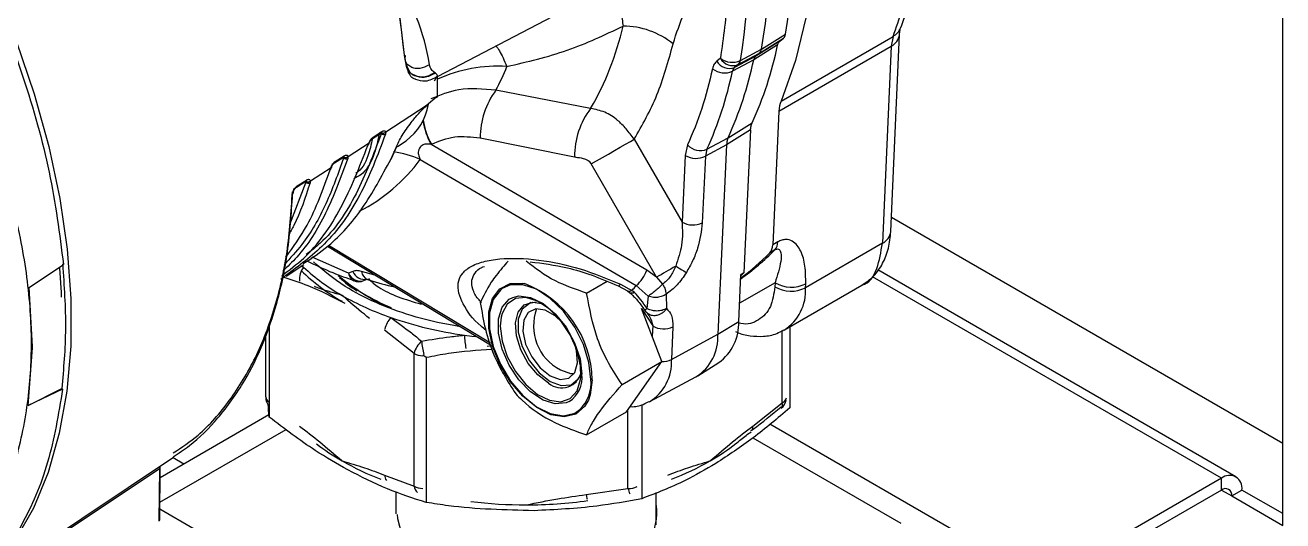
# Model space of a CAD drawing. Extents: x 75 to 2075, y 25 to 1460.
# Drawn here: x 1851.1 to 1959.8, y 503.4 to 546.2 of the extents above; entities that cross this region are included whole.
import ezdxf

# ---------------------------------------------------------------- set-up
doc = ezdxf.new("R2010")
doc.units = 0
doc.header["$LTSCALE"] = 5
doc.linetypes.add('SLD-KATı', pattern=[0])
doc.layers.get('0').update_dxf_attribs({"linetype": 'CONTINUOUS'})

msp = doc.modelspace()

# ---------------------------------------------------------------- linework, layer by layer
at = {"color": 7, "linetype": 'SLD-KATı'}
for p, q in [((1959.801, 502.974), (1959.801, 564.215)), ((1886.752, 541.751), (1896.756, 546.969)), ((1916.33, 544.807), (1914.26, 543.524)), ((1914.572, 543.773), (1916.641, 545.056)), ((1914.763, 544.127), (1916.832, 545.411)), ((1916.33, 544.807), (1916.641, 545.056)), ((1916.44, 539.64), (1926.114, 545.225)), ((1925.926, 528.363), (1926.678, 545.383)), ((1926.114, 545.225), (1925.946, 544.368)), ((1914.26, 543.524), (1912.426, 542.539)), ((1912.737, 542.788), (1914.572, 543.773)), ((1912.928, 543.143), (1914.763, 544.127)), ((1916.144, 544.48), (1914.074, 543.196)), ((1914.572, 543.773), (1914.26, 543.524)), ((1916.256, 538.774), (1925.946, 544.368)), ((1925.946, 544.368), (1925.193, 527.348)), ((1911.2, 543.338), (1910.888, 543.089)), ((1914.074, 543.196), (1912.24, 542.212)), ((1912.737, 542.788), (1912.426, 542.539)), ((1886.575, 542.051), (1886.498, 542.095)), ((1899.985, 538.998), (1891.794, 540.573)), ((1882.283, 536.976), (1885.785, 539.256)), ((1885.785, 539.256), (1886.732, 540.068)), ((1886.682, 539.958), (1886.711, 539.977)), ((1886.732, 540.068), (1886.753, 540.081)), ((1916.256, 538.774), (1915.717, 527.208)), ((1881.132, 536.4), (1881.904, 536.895)), ((1881.183, 536.51), (1881.955, 537.005)), ((1913.803, 537.138), (1911.737, 535.867)), ((1911.872, 536.471), (1913.938, 537.742)), ((1913.803, 537.138), (1913.228, 524.8)), ((1879.029, 534.857), (1880.838, 536.035)), ((1883.288, 535.711), (1884.034, 536.207)), ((1886.199, 535.889), (1886.22, 535.901)), ((1904.839, 525.031), (1886.199, 535.889)), ((1890.432, 536.446), (1898.591, 534.816)), ((1903.756, 536.346), (1907.889, 529.188)), ((1908.359, 535.845), (1908.157, 534.938)), ((1911.737, 535.867), (1909.9, 534.872)), ((1910.035, 535.476), (1911.872, 536.471)), ((1911.737, 535.867), (1910.974, 519.5)), ((1877.865, 534.306), (1878.637, 534.801)), ((1877.916, 534.416), (1878.688, 534.911)), ((1882.711, 534.602), (1883.172, 535.634)), ((1882.764, 534.661), (1883.227, 535.697)), ((1908.157, 534.938), (1907.889, 529.188)), ((1909.9, 534.872), (1909.632, 529.122)), ((1910.035, 535.476), (1909.9, 534.872)), ((1875.772, 532.737), (1877.559, 533.9)), ((1885.263, 534.597), (1903.928, 523.69)), ((1905.69, 524.42), (1900.042, 534.202)), ((1874.564, 532.189), (1875.371, 532.707)), ((1874.615, 532.299), (1875.422, 532.817)), ((1875.415, 532.688), (1875.385, 532.629)), ((1875.772, 532.737), (1875.755, 532.723)), ((1959.801, 510.044), (1925.979, 529.569)), ((1916.159, 527.463), (1915.717, 527.208)), ((1925.193, 527.348), (1918.555, 523.515)), ((1877.24, 527.087), (1891.345, 518.567)), ((1915.906, 526.788), (1915.464, 526.532)), ((1851.46, 523.531), (1854.43, 525.516)), ((1873.684, 524.496), (1875.208, 525.512)), ((1875.055, 525.41), (1875.18, 525.29)), ((1890.668, 525.315), (1890.802, 525.357)), ((1905.69, 524.42), (1904.839, 525.031)), ((1955.748, 507.18), (1924.806, 525.043)), ((1873.635, 524.566), (1873.217, 524.225)), ((1879.432, 524.924), (1879.06, 524.778)), ((1880.4, 524.125), (1880.688, 524.237)), ((1880.65, 524.233), (1880.688, 524.237)), ((1899.636, 523.047), (1901.4, 524.066)), ((1905.69, 524.42), (1906.204, 523.819)), ((1912.782, 520.602), (1912.971, 524.654)), ((1913.228, 524.8), (1912.971, 524.654)), ((1915.921, 523.94), (1915.905, 523.594)), ((1918.555, 523.515), (1918.571, 523.861)), ((1851.763, 518.439), (1851.46, 523.531)), ((1902.362, 523.675), (1903.169, 523.231)), ((1902.576, 523.81), (1903.536, 523.281)), ((1903.169, 523.231), (1903.376, 523.079)), ((1903.765, 523.095), (1903.536, 523.281)), ((1903.928, 523.69), (1904.956, 522.783)), ((1904.956, 522.783), (1904.84, 521.713)), ((1906.504, 522.939), (1906.54, 521.706)), ((1916.751, 519.878), (1923.612, 523.839)), ((1894.817, 522.246), (1894.511, 522.07)), ((1906.149, 517.148), (1904.379, 521.712)), ((1910.974, 519.5), (1912.782, 520.602)), ((1872.205, 520.287), (1872.205, 512.334)), ((1884.725, 517.84), (1882.173, 519.845)), ((1907.092, 520.146), (1906.96, 517.307)), ((1917.184, 520.128), (1917.184, 513.123)), ((1851.762, 518.325), (1851.763, 518.439)), ((1871.911, 514.076), (1871.911, 519.43)), ((1906.96, 517.307), (1910.974, 519.5)), ((1851.368, 513.35), (1851.762, 518.325)), ((1884.725, 506.38), (1884.725, 517.84)), ((1885.472, 517.724), (1885.78, 517.502)), ((1885.78, 517.502), (1885.78, 504.96)), ((1902.698, 515.156), (1906.149, 517.148)), ((1903.087, 512.792), (1906.149, 517.148)), ((1909.25, 515.911), (1911.072, 517.041)), ((1898.469, 515.215), (1898.774, 515.391)), ((1905.105, 513.685), (1909.088, 515.817)), ((1851.367, 513.35), (1854.279, 514.798)), ((1854.357, 514.753), (1851.368, 513.35)), ((1854.279, 514.798), (1854.357, 514.753)), ((1904.411, 513.414), (1904.411, 505.287)), ((1913.992, 511.561), (1916.545, 513.566)), ((1872.19, 512.538), (1862.773, 507.102)), ((1899.636, 510.799), (1903.087, 512.792)), ((1914.009, 510.53), (1926.779, 503.158)), ((1844.713, 496.054), (1863.938, 508.862)), ((1863.901, 508.837), (1864.84, 508.295)), ((1843.786, 495.266), (1862.716, 507.902)), ((1862.716, 507.902), (1862.683, 503.373)), ((1862.748, 503.468), (1862.78, 507.997)), ((1882.173, 507.323), (1884.725, 506.38)), ((1954.498, 507.057), (1939.03, 498.127)), ((1954.498, 506.036), (1954.498, 507.057)), ((1883.161, 505.88), (1883.161, 503.985)), ((1899.603, 505.638), (1903.213, 506.169)), ((1905.661, 503.036), (1905.661, 505.814)), ((1954.498, 506.036), (1939.03, 497.106)), ((1955.382, 505.525), (1956.266, 506.036)), ((1955.382, 505.525), (1959.801, 502.974)), ((1959.801, 503.995), (1956.266, 506.036)), ((1862.754, 504.401), (1895.843, 485.299))]:
    msp.add_line(p, q, dxfattribs=at)
at = {"color": 8, "linetype": 'SLD-KATı'}
for p, q in [((1886.497, 541.385), (1886.659, 541.702)), ((1875.385, 532.629), (1873.959, 528.942)), ((1891.319, 518.713), (1877.322, 527.149)), ((1879.06, 524.778), (1875.915, 526.137)), ((1874.992, 525.368), (1875.18, 525.29)), ((1881.341, 524.61), (1880.184, 524.918)), ((1915.921, 523.94), (1912.855, 522.169)), ((1954.498, 507.057), (1924.35, 524.461)), ((1904.379, 521.712), (1905.349, 520.212)), ((1905.349, 520.212), (1905.307, 519.319)), ((1916.545, 513.566), (1916.545, 519.817)), ((1891.469, 518.492), (1891.042, 518.429)), ((1903.213, 506.169), (1903.213, 512.971)), ((1862.758, 504.98), (1873.666, 511.276)), ((1939.03, 498.127), (1915.474, 511.726)), ((1954.498, 506.036), (1955.382, 505.525))]:
    msp.add_line(p, q, dxfattribs=at)
at = {"color": 7, "linetype": 'SLD-KATı', "flags": 128}
for points in [[(1916.44, 574.527), (1917.699, 569.578), (1918.606, 564.714), (1919.154, 559.977), (1919.337, 555.411), (1919.154, 551.056), (1918.606, 546.952), (1917.699, 543.135), (1916.44, 539.64)], [(1844.037, 558.347), (1846.397, 553.927), (1848.506, 549.417), (1850.346, 544.853), (1851.902, 540.274), (1853.16, 535.719), (1854.112, 531.224), (1854.748, 526.828), (1855.063, 522.566), (1855.055, 518.475), (1854.724, 514.589), (1854.072, 510.939), (1853.105, 507.557), (1851.831, 504.47), (1850.26, 501.704), (1848.407, 499.283), (1846.285, 497.226), (1844.713, 496.054)], [(1883.916, 543.412), (1883.944, 543.434), (1883.965, 543.457), (1883.977, 543.482), (1883.981, 543.506), (1883.975, 543.53), (1883.961, 543.553), (1883.938, 543.573), (1883.908, 543.591)], [(1900.042, 534.202), (1900.501, 534.467), (1901, 534.755), (1901.519, 535.055), (1902.038, 535.355), (1902.54, 535.644), (1903.004, 535.913), (1903.415, 536.149), (1903.756, 536.346)], [(1854.265, 522.69), (1854.251, 523.087), (1854.13, 525.197)], [(1907.34, 525.373), (1907.123, 525.247), (1906.906, 525.122), (1906.69, 524.997), (1906.478, 524.875), (1906.271, 524.755), (1906.069, 524.639), (1905.875, 524.527), (1905.69, 524.42)], [(1899.787, 513.792), (1899.465, 513.239), (1898.693, 512.589), (1897.695, 512.352), (1896.543, 512.544), (1895.324, 513.152), (1894.127, 514.13), (1893.042, 515.406), (1892.148, 516.885), (1891.513, 518.457), (1891.183, 520.007), (1891.183, 521.418), (1891.513, 522.587), (1892.148, 523.427), (1893.042, 523.874), (1894.127, 523.897), (1894.282, 523.868)], [(1913.228, 524.8), (1912.971, 524.551), (1912.966, 524.546)], [(1892.353, 523.431), (1892.193, 523.309), (1891.571, 522.486), (1891.247, 521.34), (1891.247, 519.957), (1891.571, 518.438), (1892.193, 516.896), (1893.069, 515.446), (1894.133, 514.195), (1895.306, 513.236), (1896.501, 512.641), (1897.63, 512.452), (1898.609, 512.685), (1899.044, 512.977)], [(1898.133, 513.674), (1897.866, 513.556), (1896.93, 513.473), (1895.877, 513.803), (1894.8, 514.518), (1893.794, 515.554), (1892.95, 516.819), (1892.341, 518.201), (1892.023, 519.577), (1892.023, 520.824), (1892.341, 521.832), (1892.95, 522.512), (1893.256, 522.674)], [(1899.142, 515.79), (1899.118, 516.773), (1898.811, 518.099), (1898.225, 519.431), (1897.411, 520.65), (1896.442, 521.649), (1895.403, 522.338), (1894.388, 522.657), (1893.487, 522.576), (1892.779, 522.104), (1892.327, 521.281), (1892.249, 520.981)], [(1896.357, 515.256), (1895.426, 515.972), (1894.596, 516.97), (1893.957, 518.14), (1893.578, 519.357), (1893.501, 520.488), (1893.732, 521.41), (1894.248, 522.024), (1894.993, 522.264), (1895.742, 522.153)], [(1895.278, 522.255), (1894.691, 522.156), (1894.067, 521.657), (1893.734, 520.794), (1893.734, 519.672), (1894.067, 518.426), (1894.691, 517.205), (1895.533, 516.158), (1896.49, 515.411)], [(1897.526, 520.508), (1896.926, 521.082), (1896.054, 521.585), (1895.242, 521.691), (1894.598, 521.385), (1894.209, 520.708), (1894.129, 519.753), (1894.367, 518.647), (1894.893, 517.541), (1895.633, 516.584), (1896.49, 515.904), (1896.49, 515.904)], [(1889.071, 519.414), (1889.728, 519.328), (1890.041, 519.291)], [(1896.49, 515.904), (1897.347, 515.595), (1898.088, 515.697), (1898.613, 516.196), (1898.851, 517.027), (1898.771, 518.075), (1898.623, 518.606)], [(1897.374, 516.414), (1898.231, 516.105), (1898.549, 516.096)], [(1896.49, 515.411), (1897.447, 515.053), (1898.289, 515.129), (1898.913, 515.628), (1899.012, 515.786)], [(1916.495, 513.15), (1916.468, 513.121), (1916.461, 513.115)], [(1883.267, 503.924), (1883.282, 503.584), (1883.65, 502.243), (1884.493, 500.975), (1885.774, 499.837), (1887.437, 498.877), (1889.41, 498.137), (1891.605, 497.651), (1893.928, 497.438), (1896.277, 497.509), (1898.549, 497.861), (1900.644, 498.477), (1902.472, 499.332)]]:
    msp.add_lwpolyline(points, dxfattribs=at)
at = {"color": 8, "linetype": 'SLD-KATı', "flags": 128}
for points in [[(1900.006, 515.592), (1899.843, 517.057), (1899.366, 518.602), (1898.609, 520.112), (1897.63, 521.475), (1896.501, 522.59), (1895.306, 523.374), (1894.133, 523.77), (1893.069, 523.748), (1892.353, 523.431)], [(1893.256, 522.674), (1893.794, 522.802), (1894.8, 522.677), (1895.877, 522.149), (1896.93, 521.263), (1897.866, 520.099), (1898.6, 518.761), (1899.069, 517.367), (1899.23, 516.04)], [(1902.36, 523.676), (1902.367, 523.673), (1902.421, 523.679), (1902.491, 523.725), (1902.576, 523.81)], [(1903.765, 523.095), (1903.647, 523.052), (1903.543, 523.033), (1903.454, 523.041), (1903.383, 523.073), (1903.376, 523.079)], [(1892.249, 520.981), (1892.172, 520.182), (1892.327, 518.904), (1892.779, 517.56), (1893.487, 516.27), (1894.388, 515.148), (1895.403, 514.294), (1896.442, 513.785), (1897.411, 513.665), (1898.225, 513.944), (1898.811, 514.599), (1899.118, 515.571), (1899.142, 515.79)], [(1900.118, 515.555), (1899.952, 514.253), (1899.787, 513.792)], [(1862.716, 507.902), (1862.744, 507.923), (1862.764, 507.948), (1862.776, 507.974), (1862.78, 508.001), (1862.774, 508.028), (1862.76, 508.054), (1862.749, 508.066)]]:
    msp.add_lwpolyline(points, dxfattribs=at)
at = {"color": 7, "linetype": 'SLD-KATı'}
for centre, radius, start, end in [((1804.947, 535.346), 79.381, 5.83231, 30.93387), ((1862.772, 554.306), 54.787, 350.65651, 9.34349), ((1860.634, 553.051), 54.86, 350.63856, 9.36144), ((1858.857, 552.042), 54.798, 350.65371, 9.34629), ((1868.096, 540.007), 18.177, 8.76171, 35.44152), ((1878.464, 551.576), 24.926, 329.69592, 347.32945), ((1902.8, 539.292), 6.816, 50.79922, 90.13738), ((1884.174, 551.217), 32.673, 335.64257, 348.09915), ((1873.711, 550.243), 20.507, 331.86267, 338.19074), ((1911.557, 543.704), 1.641, 230.6907, 294.60481), ((1911.966, 543.679), 1.229, 208.68394, 291.97184), ((1912.224, 544.663), 1.675, 232.28616, 294.86095), ((1912.277, 543.928), 1.229, 208.68394, 291.97184), ((1882.066, 549.955), 32.714, 335.65805, 348.0768), ((1837.245, 540.902), 49.514, 359.05043, 0.97925), ((1880.264, 548.953), 32.679, 335.64498, 348.09566), ((1897.432, 536.423), 7, 143.64846, 179.81012), ((1881.065, 540.21), 4.983, 306.56801, 350.10608), ((1886.624, 540.054), 0.111, 254.22494, 300.87332), ((1918.742, 538.697), 2.487, 157.72124, 178.22861), ((1905.471, 534.846), 6.88, 142.88364, 180.24994), ((1880.66, 535.92), 0.143, 301.72788, 340.03064), ((1882.112, 537.048), 0.305, 226.36457, 298.13309), ((1909.454, 536.829), 1.472, 221.96517, 293.25382), ((1878.854, 534.949), 0.306, 226.43498, 298.14052), ((1909.09, 536.532), 1.847, 239.65776, 296.0132), ((1882.631, 534.728), 0.149, 302.48647, 333.62317), ((1875.596, 532.851), 0.306, 226.50477, 298.14789), ((1874.173, 531.713), 0.12, 297.45727, 354.31266), ((1908.822, 530.782), 1.847, 239.65776, 296.0132), ((1914.706, 527.201), 1.011, 318.5985, 0.41371), ((1915.148, 527.456), 1.011, 318.5985, 0.41371), ((1900.049, 542.51), 22.33, 305.30254, 315.24491), ((1899.565, 542.3), 22.392, 306.73139, 315.23901), ((1876.611, 524.221), 1.786, 143.24911, 184.4345), ((1887.071, 537.453), 17.376, 225.82225, 240.44974), ((1887.155, 538.096), 17.533, 226.92111, 240.4244), ((1901.824, 526.098), 3.198, 311.14621, 340.50526), ((1916.377, 539.619), 16.87, 237.61195, 241.2335), ((1879.85, 524.832), 0.791, 183.91415, 245.64796), ((1917.318, 526.319), 2.759, 239.57679, 297.00451), ((1890.911, 544.601), 25.044, 240.29792, 250.93933), ((1887.689, 538.862), 22.224, 315.48534, 316.94484), ((1917.302, 525.973), 2.759, 239.57679, 297.00451), ((1899.332, 520.221), 4.281, 159.80136, 242.77692), ((1893.6, 552.368), 33.263, 250.92913, 262.17473), ((1908.561, 520.438), 4.224, 306.46588, 2.22485), ((1906.282, 521.806), 1.847, 239.65776, 296.0132), ((1886.962, 517.207), 2.324, 133.22252, 164.20101), ((1906.97, 519.226), 4.014, 301.86022, 3.90627), ((1897.462, 516.585), 1.729, 230.24049, 348.45233), ((1873.161, 514.076), 1.25, 180, 218.43359), ((1915.661, 514.076), 1.25, 309.7748, 348.17747), ((1913.37, 511.446), 0.633, 333.42407, 10.54248), ((1887.808, 524.803), 18.722, 232.0751, 240.19025), ((1901.024, 524.787), 18.703, 299.80729, 308.02599), ((1890.688, 529.877), 24.556, 240.24656, 248.90633), ((1898.278, 529.577), 24.225, 291.06366, 299.8121), ((1955.188, 506.211), 1.092, 350.78596, 129.20329), ((1954.843, 505.613), 0.546, 350.78596, 129.20329), ((1894.395, 543.161), 38.407, 262.88004, 270.02516), ((1894.432, 543.067), 38.313, 269.96975, 277.98127), ((1900.492, 504.152), 5.211, 292.32829, 7.27791), ((1862.63, 503.479), 0.118, 296.94781, 354.82646)]:
    msp.add_arc(centre, radius, start, end, dxfattribs=at)
at = {"color": 8, "linetype": 'SLD-KATı'}
for centre, radius, start, end in [((1925.341, 546.588), 1.567, 299.55777, 335.65026), ((1925.387, 545.543), 1.301, 295.43737, 352.93397), ((1891.901, 530.457), 12.197, 86.009, 114.95001), ((1886.606, 540.06), 0.127, 306.72609, 3.70353), ((1891.455, 538.839), 6.003, 188.25918, 209.30806), ((1881.828, 536.997), 0.127, 306.73671, 3.71126), ((1891.522, 538.859), 6.096, 188.68147, 209.15527), ((1881.056, 536.502), 0.127, 306.65176, 3.71869), ((1878.561, 534.903), 0.127, 306.73811, 3.7169), ((1881.824, 526.87), 8.457, 66.00535, 82.28596), ((1883.096, 535.757), 0.144, 301.96488, 335.55464), ((1877.405, 533.817), 0.138, 301.17123, 351.37372), ((1877.789, 534.408), 0.127, 306.60707, 3.72758), ((1873.215, 543.436), 14.943, 296.94266, 323.73319), ((1875.295, 532.808), 0.127, 306.73949, 3.72248), ((1874.488, 532.291), 0.127, 306.49796, 3.74109), ((1924.635, 528.522), 1.3, 295.43413, 352.97908), ((1889.771, 538.57), 18.192, 230.32382, 247.17214), ((1880.091, 525.191), 1.11, 201.82701, 286.15846), ((1880.477, 525.351), 1.129, 202.24222, 280.347), ((1880.979, 524.982), 0.798, 184.56849, 250.12215), ((1891.039, 515.386), 9.08, 1.06542, 69.07767), ((1903.311, 523.561), 0.36, 246.65625, 308.76044), ((1914.536, 523.246), 4.028, 302.69856, 3.83289), ((1884.319, 519.416), 2.193, 136.33726, 166.28443), ((1894.645, 519.98), 9.338, 186.63847, 193.79441), ((1903.828, 520.517), 14.798, 184.27359, 188.7801), ((1885.546, 519.347), 1.716, 241.43981, 267.89692), ((1903.035, 517.034), 3.934, 301.07708, 3.97372), ((1906.187, 518.835), 1.712, 268.15687, 296.82948), ((1896.749, 515.753), 2.497, 303.64273, 6.60311), ((1896.751, 515.305), 3.268, 314.57652, 5.04645), ((1872.504, 514.127), 0.595, 184.89349, 238.43036), ((1916.091, 513.41), 0.48, 327.30453, 18.99598), ((1916.265, 514.163), 0.66, 295.13756, 345.97651), ((1883.09, 507.399), 0.921, 184.71708, 214.94726), ((1885.546, 507.887), 1.716, 241.43981, 267.89692), ((1885.633, 506.495), 0.915, 187.21095, 228.56611), ((1903.816, 506.295), 4.264, 188.86819, 194.26911), ((1903.243, 508.029), 1.861, 269.09804, 294.12944), ((1905.133, 506.6), 1.967, 192.65875, 206.91342)]:
    msp.add_arc(centre, radius, start, end, dxfattribs=at)
at = {"color": 7, "linetype": 'SLD-KATı'}
for points, knots in [([(1926.77, 545.943), (1927.28, 547.33), (1928.21, 549.86), (1929.003, 553.762), (1929.437, 557.269), (1929.603, 560.374), (1929.603, 563.304), (1929.461, 566.398), (1929.081, 570.266), (1928.312, 575.212), (1927.389, 578.931), (1926.885, 580.958)], [0, 0, 0, 0, 0.1481165, 0.2701167, 0.3707839, 0.4657239, 0.5384874, 0.6162752, 0.7186986, 0.8466309, 1, 1, 1, 1]), ([(1926.114, 545.225), (1926.667, 546.759), (1927.768, 549.814), (1928.655, 555.126), (1928.971, 560.845), (1928.655, 566.968), (1927.768, 573.411), (1926.667, 577.872), (1926.114, 580.112)], [0, 0, 0, 0, 0.1680241, 0.3346886, 0.5, 0.6653108, 0.8319753, 1, 1, 1, 1]), ([(1883.908, 543.591), (1883.602, 546.208), (1882.986, 551.483), (1880.598, 559.807), (1878.451, 565.818), (1876.855, 568.869), (1876.673, 569.217)], [0, 0, 0, 0, 0.3163512, 0.6375317, 0.9587122, 1, 1, 1, 1]), ([(1911.2, 560.755), (1911.452, 558.685), (1911.957, 554.543), (1911.957, 548.676), (1911.452, 545.117), (1911.2, 543.338)], [0, 0, 0, 0, 0.3332164, 0.6667694, 1, 1, 1, 1]), ([(1838.388, 492.463), (1839.17, 492.964), (1840.615, 493.891), (1842.43, 495.437), (1844.068, 497.075), (1845.568, 498.876), (1846.962, 500.914), (1848.654, 503.913), (1850.289, 508.016), (1851.429, 513.361), (1851.725, 517.875), (1851.593, 521.546), (1851.303, 524.427), (1850.814, 527.428), (1850.119, 530.534), (1849.201, 533.772), (1848.118, 536.92), (1846.877, 540.026), (1845.468, 543.145), (1843.961, 546.116), (1842.32, 549.048), (1840.504, 552.06), (1839.026, 554.232), (1838.214, 555.426)], [0, 0, 0, 0, 0.0490965, 0.0907918, 0.1250819, 0.1697374, 0.2113901, 0.2500405, 0.3409645, 0.4233472, 0.4999455, 0.5384063, 0.578948, 0.6198365, 0.6614161, 0.7047935, 0.7499731, 0.7874384, 0.8292239, 0.8753295, 0.9076939, 0.9492525, 1, 1, 1, 1]), ([(1902.402, 551.05), (1902.421, 550.799), (1902.457, 550.318), (1902.484, 549.595), (1902.52, 548.846), (1902.568, 548.075), (1902.644, 547.183), (1902.731, 546.508), (1902.784, 546.108)], [0, 0, 0, 0, 0.17527883, 0.33534113, 0.50070502, 0.66441304, 0.80115895, 1, 1, 1, 1]), ([(1907.108, 544.574), (1907.405, 545.496), (1907.702, 546.419), (1908.092, 547.27), (1908.118, 547.326), (1908.309, 547.741), (1908.694, 548.548), (1909.006, 549.372), (1909.173, 549.814)], [0, 0, 0, 0, 0.5000509, 0.5011375, 0.5097849, 0.5338859, 0.7502614, 1, 1, 1, 1]), ([(1892.75, 542.625), (1894.516, 543.035), (1898.037, 543.854), (1901.205, 545.359), (1902.784, 546.108)], [0, 0, 0, 0, 0.50178965, 1, 1, 1, 1]), ([(1926.678, 545.383), (1926.692, 545.529), (1926.717, 545.788), (1926.753, 545.895), (1926.77, 545.943)], [0, 0, 0, 0, 0.5628285, 1, 1, 1, 1]), ([(1916.144, 544.48), (1916.153, 544.515), (1916.172, 544.585), (1916.227, 544.704), (1916.289, 544.766), (1916.33, 544.807)], [0, 0, 0, 0, 0.2557468, 0.51149364, 1, 1, 1, 1]), ([(1916.641, 545.056), (1916.665, 545.077), (1916.712, 545.12), (1916.785, 545.231), (1916.814, 545.34), (1916.832, 545.411)], [0, 0, 0, 0, 0.2565303, 0.5130607, 1, 1, 1, 1]), ([(1884.78, 541.82), (1884.779, 541.82), (1884.501, 541.871), (1884.13, 542.446), (1883.982, 543.209), (1883.908, 543.591)], [0, 0, 0, 0, 0.0015738, 0.5008922, 1, 1, 1, 1]), ([(1884.869, 541.512), (1884.857, 541.515), (1884.548, 541.571), (1884.145, 542.191), (1883.993, 543.005), (1883.916, 543.412)], [0, 0, 0, 0, 0.0201302, 0.5101398, 1, 1, 1, 1]), ([(1914.26, 543.524), (1914.238, 543.503), (1914.194, 543.463), (1914.123, 543.361), (1914.094, 543.262), (1914.074, 543.196)], [0, 0, 0, 0, 0.25588991, 0.51177988, 1, 1, 1, 1]), ([(1914.572, 543.773), (1914.617, 543.817), (1914.706, 543.906), (1914.744, 544.054), (1914.763, 544.127)], [0, 0, 0, 0, 0.4999982, 1, 1, 1, 1]), ([(1886.498, 542.095), (1886.448, 542.13), (1886.348, 542.198), (1886.216, 542.363), (1886.115, 542.551), (1886.073, 542.693), (1886.062, 542.765), (1886.061, 542.776)], [0, 0, 0, 0, 0.2395192, 0.4790409, 0.7184773, 0.9576795, 1, 1, 1, 1]), ([(1910.888, 543.089), (1910.804, 543.006), (1910.635, 542.839), (1910.556, 542.569), (1910.517, 542.434)], [0, 0, 0, 0, 0.5008632, 1, 1, 1, 1]), ([(1912.426, 542.539), (1912.383, 542.498), (1912.298, 542.414), (1912.259, 542.279), (1912.24, 542.212)], [0, 0, 0, 0, 0.5013397, 1, 1, 1, 1]), ([(1886.752, 541.748), (1886.75, 541.772), (1886.745, 541.821), (1886.714, 541.9), (1886.668, 541.971), (1886.619, 542.022), (1886.587, 542.043), (1886.575, 542.051)], [0, 0, 0, 0, 0.2170501, 0.4340988, 0.6512431, 0.8686871, 1, 1, 1, 1]), ([(1884.481, 537.792), (1884.697, 538.059), (1885.127, 538.593), (1885.609, 539.052), (1885.85, 539.282)], [0, 0, 0, 0, 0.4993905, 1, 1, 1, 1]), ([(1885.722, 539.267), (1885.734, 539.261), (1885.757, 539.248), (1885.795, 539.236), (1885.828, 539.236), (1885.848, 539.254), (1885.849, 539.274), (1885.85, 539.282)], [0, 0, 0, 0, 0.1601528, 0.3157487, 0.5973758, 0.8270052, 1, 1, 1, 1]), ([(1885.785, 539.256), (1885.793, 539.261), (1885.807, 539.27), (1885.826, 539.281), (1885.839, 539.286), (1885.847, 539.286), (1885.849, 539.285), (1885.85, 539.283), (1885.85, 539.282)], [0, 0, 0, 0, 0.3218976, 0.5457221, 0.7828746, 0.8776678, 0.9563617, 1, 1, 1, 1]), ([(1886.702, 539.976), (1886.711, 539.981), (1886.733, 539.994), (1886.749, 540.034), (1886.752, 540.068), (1886.753, 540.081)], [0, 0, 0, 0, 0.2708511, 0.7276156, 1, 1, 1, 1]), ([(1903.756, 536.346), (1903.528, 536.647), (1903.192, 537.09), (1902.737, 537.58), (1902.5, 537.806), (1902.371, 537.92), (1901.995, 538.243), (1901.231, 538.741), (1900.399, 538.913), (1899.985, 538.998)], [0, 0, 0, 0, 0.2309978, 0.3403787, 0.4132101, 0.4357412, 0.4490184, 0.7254047, 1, 1, 1, 1]), ([(1881.935, 536.902), (1881.95, 536.894), (1881.979, 536.878), (1882.035, 536.866), (1882.103, 536.867), (1882.187, 536.893), (1882.233, 536.933), (1882.258, 536.955)], [0, 0, 0, 0, 0.15669898, 0.29640607, 0.50114865, 0.73133636, 1, 1, 1, 1]), ([(1881.955, 537.005), (1881.989, 537.024), (1882.057, 537.061), (1882.15, 537.07), (1882.231, 537.046), (1882.266, 536.999), (1882.283, 536.976)], [0, 0, 0, 0, 0.2509846, 0.4997012, 0.7496373, 1, 1, 1, 1]), ([(1882.258, 536.955), (1882.267, 536.933), (1882.284, 536.89), (1882.266, 536.816), (1882.256, 536.779)], [0, 0, 0, 0, 0.4987706, 1, 1, 1, 1]), ([(1882.283, 536.976), (1882.278, 536.972), (1882.27, 536.966), (1882.261, 536.958), (1882.258, 536.955)], [0, 0, 0, 0, 0.61269951, 1, 1, 1, 1]), ([(1883.172, 535.634), (1883.328, 535.965), (1883.638, 536.624), (1884.2, 537.403), (1884.481, 537.792)], [0, 0, 0, 0, 0.5008797, 1, 1, 1, 1]), ([(1913.803, 537.138), (1913.807, 537.194), (1913.815, 537.308), (1913.852, 537.518), (1913.904, 537.653), (1913.938, 537.742)], [0, 0, 0, 0, 0.2529367, 0.5058734, 1, 1, 1, 1]), ([(1881.902, 536.827), (1881.223, 535.044), (1879.857, 531.455), (1877.555, 528.026), (1875.819, 526.69), (1875.405, 526.371)], [0, 0, 0, 0, 0.4292345, 0.8638422, 1, 1, 1, 1]), ([(1880.735, 535.798), (1880.749, 535.837), (1880.777, 535.913), (1880.831, 536), (1880.859, 536.044)], [0, 0, 0, 0, 0.5028483, 1, 1, 1, 1]), ([(1880.794, 535.871), (1880.804, 535.898), (1880.824, 535.954), (1880.868, 536.023), (1880.89, 536.058)], [0, 0, 0, 0, 0.494706, 1, 1, 1, 1]), ([(1880.838, 536.035), (1880.857, 536.084), (1880.894, 536.18), (1880.979, 536.315), (1881.076, 536.432), (1881.147, 536.484), (1881.183, 536.51)], [0, 0, 0, 0, 0.2503579, 0.5003821, 0.7489594, 1, 1, 1, 1]), ([(1880.838, 536.035), (1880.843, 536.038), (1880.851, 536.043), (1880.856, 536.044), (1880.859, 536.044)], [0, 0, 0, 0, 0.6499709, 1, 1, 1, 1]), ([(1880.889, 536.054), (1880.903, 536.091), (1880.931, 536.165), (1880.992, 536.264), (1881.061, 536.347), (1881.108, 536.383), (1881.132, 536.4)], [0, 0, 0, 0, 0.2586774, 0.5094146, 0.7556406, 1, 1, 1, 1]), ([(1886.199, 535.889), (1886.066, 535.907), (1885.84, 535.936), (1885.538, 535.885), (1885.336, 535.736), (1885.216, 535.586), (1885.144, 535.444), (1885.098, 535.295), (1885.07, 535.105), (1885.141, 534.854), (1885.217, 534.695), (1885.263, 534.597)], [0, 0, 0, 0, 0.1858245, 0.314876, 0.4036303, 0.496101, 0.5456888, 0.6032259, 0.7017518, 0.8163041, 1, 1, 1, 1]), ([(1886.22, 535.901), (1886.877, 536.173), (1888.191, 536.719), (1889.684, 536.537), (1890.432, 536.446)], [0, 0, 0, 0, 0.4998335, 1, 1, 1, 1]), ([(1911.872, 536.471), (1911.853, 536.426), (1911.816, 536.337), (1911.762, 536.142), (1911.747, 535.976), (1911.737, 535.867)], [0, 0, 0, 0, 0.2530765, 0.5061529, 1, 1, 1, 1]), ([(1873.289, 524.55), (1873.938, 525.035), (1875.961, 526.546), (1878.57, 530.258), (1880.013, 533.952), (1880.735, 535.798)], [0, 0, 0, 0, 0.1909566, 0.59549, 1, 1, 1, 1]), ([(1878.676, 534.795), (1878.691, 534.787), (1878.72, 534.77), (1878.778, 534.757), (1878.848, 534.756), (1878.916, 534.776), (1878.97, 534.806), (1878.995, 534.828), (1879.008, 534.84)], [0, 0, 0, 0, 0.15660966, 0.29625896, 0.50053245, 0.72953616, 0.86141347, 1, 1, 1, 1]), ([(1878.688, 534.911), (1878.725, 534.931), (1878.798, 534.97), (1878.897, 534.975), (1878.98, 534.942), (1879.013, 534.885), (1879.029, 534.857)], [0, 0, 0, 0, 0.2508474, 0.4995348, 0.7494422, 1, 1, 1, 1]), ([(1879.008, 534.84), (1879.013, 534.819), (1879.023, 534.776), (1879.007, 534.712), (1878.998, 534.68)], [0, 0, 0, 0, 0.4991819, 1, 1, 1, 1]), ([(1879.029, 534.857), (1879.024, 534.854), (1879.017, 534.849), (1879.01, 534.842), (1879.008, 534.84)], [0, 0, 0, 0, 0.71965921, 1, 1, 1, 1]), ([(1898.591, 534.816), (1898.595, 534.816), (1898.631, 534.809), (1898.879, 534.767), (1899.27, 534.725), (1899.692, 534.563), (1899.927, 534.373), (1900.004, 534.258), (1900.042, 534.202)], [0, 0, 0, 0, 0.0079468, 0.0692086, 0.4819304, 0.7660651, 0.8859979, 1, 1, 1, 1]), ([(1873.643, 526.137), (1874.287, 527.03), (1875.863, 529.216), (1876.877, 532.033), (1877.476, 533.699)], [0, 0, 0, 0, 0.4083827, 1, 1, 1, 1]), ([(1875.155, 525.591), (1875.891, 526.082), (1877.802, 527.358), (1880.416, 530.309), (1881.932, 533.146), (1882.711, 534.602)], [0, 0, 0, 0, 0.23381926, 0.60668745, 1, 1, 1, 1]), ([(1877.476, 533.699), (1877.488, 533.732), (1877.512, 533.797), (1877.555, 533.871), (1877.577, 533.908)], [0, 0, 0, 0, 0.5022767, 1, 1, 1, 1]), ([(1877.536, 533.772), (1877.544, 533.795), (1877.561, 533.842), (1877.595, 533.9), (1877.612, 533.929)], [0, 0, 0, 0, 0.4943124, 1, 1, 1, 1]), ([(1877.577, 533.908), (1877.59, 533.914), (1877.616, 533.924), (1877.618, 533.954), (1877.599, 533.994), (1877.564, 534.024), (1877.544, 534.041)], [0, 0, 0, 0, 0.2675968, 0.5002332, 0.7153323, 1, 1, 1, 1]), ([(1877.559, 533.9), (1877.577, 533.952), (1877.612, 534.056), (1877.699, 534.203), (1877.802, 534.332), (1877.878, 534.388), (1877.916, 534.416)], [0, 0, 0, 0, 0.2504889, 0.5004771, 0.7490228, 1, 1, 1, 1]), ([(1877.559, 533.9), (1877.564, 533.903), (1877.57, 533.907), (1877.575, 533.908), (1877.577, 533.908)], [0, 0, 0, 0, 0.77268226, 1, 1, 1, 1]), ([(1877.613, 533.93), (1877.626, 533.97), (1877.653, 534.048), (1877.716, 534.156), (1877.789, 534.248), (1877.84, 534.287), (1877.865, 534.306)], [0, 0, 0, 0, 0.25815902, 0.50843458, 0.75471167, 1, 1, 1, 1]), ([(1875.415, 532.688), (1875.431, 532.679), (1875.46, 532.662), (1875.519, 532.647), (1875.59, 532.644), (1875.66, 532.662), (1875.716, 532.691), (1875.742, 532.712), (1875.755, 532.723)], [0, 0, 0, 0, 0.1566948, 0.296453, 0.5005633, 0.728686, 0.8608747, 1, 1, 1, 1]), ([(1875.422, 532.817), (1875.461, 532.838), (1875.539, 532.879), (1875.643, 532.879), (1875.728, 532.837), (1875.757, 532.77), (1875.772, 532.737)], [0, 0, 0, 0, 0.250871, 0.4995306, 0.7494153, 1, 1, 1, 1]), ([(1875.755, 532.723), (1875.757, 532.703), (1875.762, 532.663), (1875.747, 532.608), (1875.74, 532.581)], [0, 0, 0, 0, 0.4995068, 1, 1, 1, 1]), ([(1863.905, 508.911), (1864.381, 509.219), (1865.799, 510.137), (1867.921, 512.289), (1870.034, 515.217), (1871.72, 518.61), (1872.98, 522.31), (1873.91, 526.633), (1874.12, 529.915), (1874.229, 531.606)], [0, 0, 0, 0, 0.075842, 0.2259686, 0.3934339, 0.5304489, 0.6772171, 0.8337354, 1, 1, 1, 1]), ([(1863.915, 509.239), (1864.647, 509.727), (1866.472, 510.943), (1868.868, 513.71), (1871.11, 517.387), (1872.763, 521.706), (1873.87, 526.498), (1874.104, 530.044), (1874.22, 531.809)], [0, 0, 0, 0, 0.1180881, 0.2942607, 0.4718448, 0.6494449, 0.8256116, 1, 1, 1, 1]), ([(1874.229, 531.606), (1874.236, 531.669), (1874.251, 531.795), (1874.341, 532), (1874.467, 532.184), (1874.566, 532.261), (1874.615, 532.299)], [0, 0, 0, 0, 0.2497442, 0.4995676, 0.749427, 1, 1, 1, 1]), ([(1874.293, 531.7), (1874.295, 531.722), (1874.298, 531.766), (1874.322, 531.86), (1874.373, 531.979), (1874.446, 532.084), (1874.512, 532.152), (1874.547, 532.177), (1874.564, 532.189)], [0, 0, 0, 0, 0.1291912, 0.2548682, 0.5011577, 0.747204, 0.8722478, 1, 1, 1, 1]), ([(1907.889, 529.188), (1907.917, 528.531), (1907.972, 527.3), (1907.541, 525.986), (1907.34, 525.373)], [0, 0, 0, 0, 0.53290045, 1, 1, 1, 1]), ([(1909.632, 529.122), (1909.542, 528.401), (1909.408, 527.335), (1908.836, 525.845), (1908.445, 525.158), (1908.258, 524.83)], [0, 0, 0, 0, 0.5214927, 0.771168, 1, 1, 1, 1]), ([(1923.457, 523.749), (1923.803, 523.991), (1924.492, 524.472), (1925.252, 525.58), (1925.773, 526.883), (1925.875, 527.875), (1925.926, 528.363)], [0, 0, 0, 0, 0.2557188, 0.509413, 0.7583988, 1, 1, 1, 1]), ([(1918.571, 523.861), (1918.569, 524.381), (1918.564, 525.421), (1918.194, 526.709), (1917.612, 527.514), (1916.961, 527.705), (1916.517, 527.642), (1916.277, 527.522), (1916.159, 527.463)], [0, 0, 0, 0, 0.2488896, 0.4986642, 0.7484858, 0.8739418, 0.9382516, 1, 1, 1, 1]), ([(1915.906, 526.788), (1915.944, 526.807), (1916.024, 526.848), (1916.169, 526.872), (1916.335, 526.796), (1916.462, 526.448), (1916.436, 525.539), (1916.127, 524.579), (1915.921, 523.94)], [0, 0, 0, 0, 0.0266656, 0.0555695, 0.1256923, 0.2507192, 0.5008884, 1, 1, 1, 1]), ([(1854.353, 525.561), (1854.483, 523.683), (1854.744, 519.929), (1854.434, 516.508), (1854.279, 514.798)], [0, 0, 0, 0, 0.500065, 1, 1, 1, 1]), ([(1875.474, 525.82), (1876.218, 525.466), (1877.574, 524.821), (1878.914, 524.354), (1879.519, 524.144)], [0, 0, 0, 0, 0.5484493, 1, 1, 1, 1]), ([(1888.733, 520.144), (1888.544, 520.174), (1887.073, 520.407), (1884.538, 521.022), (1881.391, 522.186), (1878.428, 523.703), (1876.89, 525.012), (1876.028, 525.746)], [0, 0, 0, 0, 0.03607262, 0.27966755, 0.49965443, 0.71964132, 1, 1, 1, 1]), ([(1880.184, 524.918), (1880.047, 524.952), (1879.774, 525.018), (1879.546, 524.955), (1879.432, 524.924)], [0, 0, 0, 0, 0.5008632, 1, 1, 1, 1]), ([(1892.847, 525.81), (1892.678, 525.616), (1892.104, 524.959), (1891.114, 523.637), (1890.707, 522.773), (1890.45, 522.226)], [0, 0, 0, 0, 0.1334042, 0.4523982, 1, 1, 1, 1]), ([(1899.636, 523.047), (1898.694, 523.368), (1896.625, 524.073), (1895.197, 525.192), (1894.419, 525.801)], [0, 0, 0, 0, 0.45557795, 1, 1, 1, 1]), ([(1894.749, 525.748), (1895.819, 525.618), (1897.593, 525.401), (1900.196, 524.603), (1901.618, 523.994), (1902.362, 523.675)], [0, 0, 0, 0, 0.4200115, 0.6965474, 1, 1, 1, 1]), ([(1907.34, 525.373), (1907.196, 525.067), (1906.978, 524.605), (1906.561, 524.092), (1906.322, 523.909), (1906.204, 523.819)], [0, 0, 0, 0, 0.4989122, 0.7515466, 1, 1, 1, 1]), ([(1873.47, 524.431), (1874.164, 524.205), (1875.904, 523.637), (1877.678, 522.728), (1878.744, 522.181)], [0, 0, 0, 0, 0.39896577, 1, 1, 1, 1]), ([(1878.289, 524.404), (1878.738, 523.992), (1879.188, 523.579), (1879.821, 523.247), (1879.823, 523.246)], [0, 0, 0, 0, 0.9964445, 1, 1, 1, 1]), ([(1879.531, 524.132), (1879.598, 524.104), (1879.801, 524.016), (1880.117, 524.023), (1880.324, 524.112), (1880.393, 524.142)], [0, 0, 0, 0, 0.2451682, 0.7441138, 1, 1, 1, 1]), ([(1880.685, 524.242), (1880.718, 524.23), (1881.521, 523.939), (1882.307, 523.758), (1883.062, 523.585)], [0, 0, 0, 0, 0.0410607, 1, 1, 1, 1]), ([(1908.258, 524.83), (1908.001, 524.45), (1907.488, 523.693), (1906.832, 523.19), (1906.504, 522.939)], [0, 0, 0, 0, 0.5014708, 1, 1, 1, 1]), ([(1880.358, 522.965), (1880.911, 522.633), (1881.628, 522.201), (1882.529, 521.889), (1882.735, 521.817)], [0, 0, 0, 0, 0.7703874, 1, 1, 1, 1]), ([(1902.698, 515.156), (1902.296, 515.762), (1901.485, 516.987), (1900.291, 519.585), (1899.889, 521.707), (1899.636, 523.047)], [0, 0, 0, 0, 0.2648614, 0.535466, 1, 1, 1, 1]), ([(1903.376, 523.079), (1903.594, 522.872), (1904.051, 522.44), (1904.44, 521.877), (1904.644, 521.583)], [0, 0, 0, 0, 0.47799569, 1, 1, 1, 1]), ([(1904.84, 521.713), (1904.673, 521.971), (1904.34, 522.487), (1903.957, 522.892), (1903.765, 523.095)], [0, 0, 0, 0, 0.4994255, 1, 1, 1, 1]), ([(1906.204, 523.819), (1906.108, 523.725), (1905.91, 523.53), (1905.556, 523.223), (1905.213, 522.952), (1905.039, 522.838), (1904.956, 522.783)], [0, 0, 0, 0, 0.2416292, 0.5, 0.7583708, 1, 1, 1, 1]), ([(1906.504, 522.939), (1906.397, 522.878), (1906.176, 522.751), (1905.785, 522.671), (1905.357, 522.661), (1905.105, 522.738), (1904.956, 522.783)], [0, 0, 0, 0, 0.2428581, 0.5001219, 0.7034785, 1, 1, 1, 1]), ([(1906.204, 523.819), (1906.254, 523.73), (1906.338, 523.581), (1906.443, 523.314), (1906.494, 523.104), (1906.502, 522.972), (1906.504, 522.939)], [0, 0, 0, 0, 0.29555155, 0.50030086, 0.87707072, 1, 1, 1, 1]), ([(1890.45, 522.226), (1890.58, 521.463), (1890.843, 519.921), (1891.732, 517.147), (1892.823, 515.424), (1893.512, 514.334)], [0, 0, 0, 0, 0.2648614, 0.535466, 1, 1, 1, 1]), ([(1906.54, 521.706), (1906.42, 521.65), (1906.171, 521.533), (1905.73, 521.486), (1905.362, 521.521), (1905.07, 521.597), (1904.921, 521.672), (1904.84, 521.713)], [0, 0, 0, 0, 0.2406763, 0.4992236, 0.6962077, 0.8348462, 1, 1, 1, 1]), ([(1906.54, 521.706), (1906.71, 521.529), (1907.061, 521.165), (1907.081, 520.492), (1907.092, 520.146)], [0, 0, 0, 0, 0.48565451, 1, 1, 1, 1]), ([(1882.732, 520.93), (1883.319, 520.496), (1884.202, 519.843), (1885.077, 519.137), (1885.37, 518.901)], [0, 0, 0, 0, 0.6653905, 1, 1, 1, 1]), ([(1904.654, 521.589), (1904.668, 521.561), (1904.741, 521.418), (1904.878, 521.327), (1904.987, 521.253)], [0, 0, 0, 0, 0.1950173, 1, 1, 1, 1]), ([(1904.983, 521.237), (1904.981, 521.238), (1904.971, 521.242), (1904.983, 521.204), (1904.993, 521.175)], [0, 0, 0, 0, 0.2164753, 1, 1, 1, 1]), ([(1912.494, 519.722), (1912.541, 519.7), (1912.956, 519.506), (1913.775, 519.334), (1914.933, 519.277), (1915.942, 519.452), (1916.475, 519.767), (1916.672, 519.884)], [0, 0, 0, 0, 0.0333659, 0.2974228, 0.5654743, 0.8386829, 1, 1, 1, 1]), ([(1885.37, 518.901), (1886.187, 519.032), (1887.415, 519.23), (1888.656, 519.368), (1889.071, 519.414)], [0, 0, 0, 0, 0.6653388, 1, 1, 1, 1]), ([(1885.78, 517.502), (1886.415, 517.627), (1888.286, 517.995), (1890.2, 518.119), (1891.464, 518.201)], [0, 0, 0, 0, 0.3396781, 1, 1, 1, 1]), ([(1899.636, 510.799), (1899.766, 511.099), (1900.028, 511.704), (1900.918, 513.099), (1902.009, 514.359), (1902.698, 515.156)], [0, 0, 0, 0, 0.2648614, 0.535466, 1, 1, 1, 1]), ([(1893.512, 514.334), (1893.691, 514.154), (1894.602, 513.232), (1896.508, 511.896), (1898.706, 511.125), (1899.636, 510.799)], [0, 0, 0, 0, 0.12341449, 0.62939582, 1, 1, 1, 1]), ([(1872.205, 512.334), (1872.186, 512.573), (1872.161, 512.882), (1872.135, 513.31), (1872.13, 513.407)], [0, 0, 0, 0, 0.7747074, 1, 1, 1, 1]), ([(1903.403, 513.241), (1903.424, 513.24), (1903.815, 513.212), (1904.392, 513.337), (1904.867, 513.603), (1905.031, 513.695)], [0, 0, 0, 0, 0.03623787, 0.66686015, 1, 1, 1, 1]), ([(1917.184, 513.123), (1916.136, 512.231), (1914.027, 510.437), (1911.878, 509.036), (1910.797, 508.331)], [0, 0, 0, 0, 0.4971669, 1, 1, 1, 1]), ([(1913.837, 511.164), (1913.901, 511.21), (1914.779, 511.835), (1915.641, 512.551), (1916.439, 513.214)], [0, 0, 0, 0, 0.0734291, 1, 1, 1, 1]), ([(1878.992, 507.773), (1878.055, 508.31), (1875.772, 509.618), (1873.528, 511.326), (1872.205, 512.334)], [0, 0, 0, 0, 0.4104024, 1, 1, 1, 1]), ([(1874.83, 511.561), (1875.412, 511.113), (1876.638, 510.167), (1877.852, 509.115), (1878.494, 508.565), (1878.501, 508.558)], [0, 0, 0, 0, 0.4716869, 0.9938556, 1, 1, 1, 1]), ([(1910.321, 508.558), (1910.329, 508.565), (1910.971, 509.115), (1912.184, 510.167), (1913.41, 511.113), (1913.992, 511.561)], [0, 0, 0, 0, 0.0061444, 0.5283131, 1, 1, 1, 1]), ([(1912.513, 510.016), (1912.814, 510.274), (1913.258, 510.653), (1913.704, 510.955), (1913.847, 511.052)], [0, 0, 0, 0, 0.6779026, 1, 1, 1, 1]), ([(1878.501, 508.558), (1878.509, 508.556), (1879.151, 508.365), (1880.365, 508.016), (1881.591, 507.546), (1882.173, 507.323)], [0, 0, 0, 0, 0.0061444, 0.5283131, 1, 1, 1, 1]), ([(1885.78, 504.96), (1884.665, 505.316), (1882.425, 506.033), (1880.141, 507.191), (1878.992, 507.773)], [0, 0, 0, 0, 0.4971669, 1, 1, 1, 1]), ([(1910.797, 508.331), (1909.916, 507.818), (1907.767, 506.567), (1905.656, 505.762), (1904.411, 505.287)], [0, 0, 0, 0, 0.41040244, 1, 1, 1, 1]), ([(1906.65, 507.323), (1907.232, 507.546), (1908.458, 508.016), (1909.672, 508.365), (1910.314, 508.556), (1910.321, 508.558)], [0, 0, 0, 0, 0.4716869, 0.9938556, 1, 1, 1, 1]), ([(1894.411, 504.754), (1894.422, 504.756), (1895.33, 504.936), (1897.046, 505.287), (1898.78, 505.525), (1899.603, 505.638)], [0, 0, 0, 0, 0.0061444, 0.5283131, 1, 1, 1, 1]), ([(1895.095, 504.249), (1892.612, 504.308), (1889.478, 504.383), (1886.416, 504.861), (1885.78, 504.96)], [0, 0, 0, 0, 0.7922838, 1, 1, 1, 1]), ([(1904.411, 505.287), (1903.12, 505.05), (1900.048, 504.487), (1896.913, 504.337), (1895.095, 504.249)], [0, 0, 0, 0, 0.4200471, 1, 1, 1, 1])]:
    msp.add_open_spline(points, degree=3, knots=knots, dxfattribs=at)
for points in [[(1843.616, 558.076), (1845.039, 555.403), (1847.886, 550.057), (1851.06, 541.736), (1853.405, 533.44), (1854.088, 528.158), (1854.43, 525.516)], [(1903.756, 536.346), (1904.456, 537.573), (1905.858, 540.027), (1906.691, 543.058), (1907.108, 544.574)], [(1910.517, 542.434), (1910.233, 541.264), (1909.666, 538.924), (1908.795, 536.871), (1908.359, 535.845)], [(1912.737, 542.788), (1912.782, 542.833), (1912.87, 542.921), (1912.909, 543.069), (1912.928, 543.143)], [(1881.935, 536.902), (1881.933, 536.893), (1881.93, 536.875), (1881.911, 536.843), (1881.902, 536.827)], [(1878.676, 534.795), (1878.673, 534.786), (1878.668, 534.769), (1878.652, 534.742), (1878.644, 534.728)], [(1854.357, 514.753), (1853.993, 512.583), (1853.266, 508.243), (1850.922, 502.844), (1847.789, 498.342), (1845.006, 496.337), (1843.615, 495.335)]]:
    msp.add_open_spline(points, degree=3, dxfattribs=at)
at = {"color": 8, "linetype": 'SLD-KATı'}
for points, knots in [([(1891.817, 544.393), (1891.91, 544.27), (1892.169, 543.926), (1892.523, 543.133), (1892.75, 542.625)], [0, 0, 0, 0, 0.3578641, 1, 1, 1, 1]), ([(1886.061, 542.776), (1885.781, 542.634), (1885.358, 542.419), (1884.815, 542.44), (1884.433, 542.566), (1884.209, 542.749), (1884.098, 542.839)], [0, 0, 0, 0, 0.4018183, 0.605844, 0.8046628, 1, 1, 1, 1]), ([(1884.578, 541.946), (1884.85, 541.838), (1885.278, 541.668), (1885.947, 541.798), (1886.31, 541.994), (1886.498, 542.095)], [0, 0, 0, 0, 0.4563651, 0.7194179, 1, 1, 1, 1]), ([(1886.575, 542.051), (1886.243, 541.878), (1885.58, 541.534), (1885.046, 541.725), (1884.78, 541.82)], [0, 0, 0, 0, 0.5014404, 1, 1, 1, 1]), ([(1886.752, 541.748), (1886.396, 541.566), (1885.699, 541.21), (1885.142, 541.413), (1884.869, 541.512)], [0, 0, 0, 0, 0.5111466, 1, 1, 1, 1]), ([(1891.794, 540.573), (1890.7, 540.671), (1888.691, 540.851), (1886.968, 540.143), (1886.184, 539.82)], [0, 0, 0, 0, 0.5446784, 1, 1, 1, 1]), ([(1881.727, 536.928), (1881.581, 536.211), (1881.286, 534.751), (1880.461, 533.412), (1879.723, 533.03), (1879.518, 532.924)], [0, 0, 0, 0, 0.4113697, 0.836934, 1, 1, 1, 1]), ([(1882.256, 536.779), (1881.574, 534.965), (1880.209, 531.339), (1877.261, 527.23), (1874.778, 525.406), (1873.635, 524.566)], [0, 0, 0, 0, 0.3504752, 0.7009302, 1, 1, 1, 1]), ([(1881.132, 536.4), (1881.019, 535.888), (1880.752, 534.674), (1880.188, 533.676), (1879.689, 533.382), (1879.684, 533.379)], [0, 0, 0, 0, 0.4200764, 0.9944658, 1, 1, 1, 1]), ([(1878.644, 534.728), (1878.162, 533.378), (1877.185, 530.641), (1875.426, 527.568), (1874.025, 526.064), (1873.501, 525.503)], [0, 0, 0, 0, 0.3788847, 0.7681465, 1, 1, 1, 1]), ([(1878.998, 534.68), (1878.401, 533.059), (1877.234, 529.893), (1875.246, 526.711), (1873.791, 525.331), (1873.375, 524.936)], [0, 0, 0, 0, 0.428177, 0.836489, 1, 1, 1, 1]), ([(1875.74, 532.581), (1875.327, 531.294), (1874.808, 529.677), (1874.036, 528.329), (1873.879, 528.055)], [0, 0, 0, 0, 0.7961938, 1, 1, 1, 1]), ([(1923.457, 523.749), (1923.457, 523.75), (1924.058, 523.898), (1924.828, 525.044), (1925.074, 526.594), (1925.193, 527.348)], [0, 0, 0, 0, 0.0001101, 0.5136656, 1, 1, 1, 1]), ([(1890.923, 519.858), (1890.789, 519.965), (1889.85, 520.714), (1888.821, 522.143), (1888.374, 523.672), (1888.805, 524.709), (1889.531, 525.349), (1890.666, 525.791), (1892.575, 526.11), (1895.461, 526.014), (1899.139, 525.237), (1901.427, 524.287), (1902.576, 523.81)], [0, 0, 0, 0, 0.0230441, 0.1617824, 0.3012259, 0.3709272, 0.4409043, 0.5109337, 0.5807622, 0.7204244, 0.8596463, 1, 1, 1, 1]), ([(1890.552, 522.247), (1890.457, 522.339), (1890.052, 522.73), (1889.782, 523.382), (1889.653, 524.155), (1889.948, 524.775), (1890.305, 525.157), (1890.639, 525.291), (1890.673, 525.304)], [0, 0, 0, 0, 0.0779289, 0.3322421, 0.5645006, 0.7781688, 0.9777272, 1, 1, 1, 1]), ([(1880.777, 524.298), (1881.058, 524.043), (1882.151, 523.053), (1883.976, 522.499), (1885.332, 522.087)], [0, 0, 0, 0, 0.2576292, 1, 1, 1, 1]), ([(1878.501, 522.848), (1878.494, 522.85), (1877.852, 523.041), (1877.064, 523.254), (1876.27, 523.552), (1876.119, 523.608)], [0, 0, 0, 0, 0.0094394, 0.8116218, 1, 1, 1, 1]), ([(1880.884, 520.857), (1880.733, 520.975), (1879.939, 521.594), (1879.151, 522.291), (1878.509, 522.841), (1878.501, 522.848)], [0, 0, 0, 0, 0.1883782, 0.9905606, 1, 1, 1, 1]), ([(1915.905, 523.594), (1915.817, 522.985), (1915.634, 521.722), (1914.552, 520.648), (1913.498, 520.247), (1912.826, 520.468), (1912.753, 520.492)], [0, 0, 0, 0, 0.3055383, 0.632814, 0.9600898, 1, 1, 1, 1]), ([(1904.65, 521.587), (1904.651, 521.588), (1904.654, 521.59), (1904.714, 521.627), (1904.791, 521.68), (1904.84, 521.713)], [0, 0, 0, 0, 0.2859658, 0.5551557, 1, 1, 1, 1]), ([(1906.54, 521.706), (1906.529, 521.69), (1906.5, 521.647), (1906.436, 521.566), (1906.306, 521.425), (1906.112, 521.274), (1905.84, 521.142), (1905.573, 521.085), (1905.288, 521.106), (1905.09, 521.158), (1905, 521.24), (1904.987, 521.252)], [0, 0, 0, 0, 0.02940497, 0.07850784, 0.15889838, 0.32268839, 0.45777021, 0.64496278, 0.77511839, 0.96720893, 1, 1, 1, 1]), ([(1904.905, 521.27), (1904.964, 521.191), (1905.179, 520.902), (1905.277, 520.502), (1905.349, 520.212)], [0, 0, 0, 0, 0.272931, 1, 1, 1, 1])]:
    msp.add_open_spline(points, degree=3, knots=knots, dxfattribs=at)

doc.saveas('drawing.dxf')
